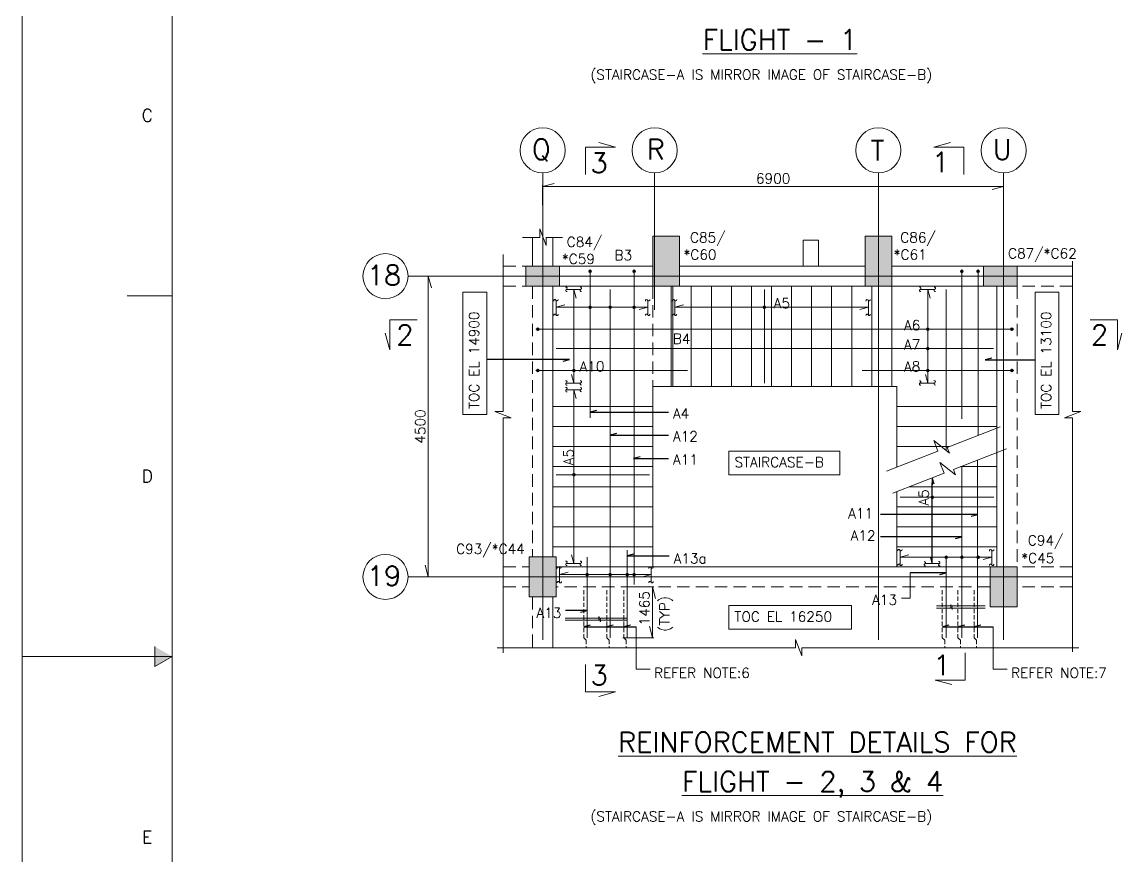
# Model space of a CAD drawing. Header units: millimetres. Extents: x 340192 to 549303, y -616317 to -538642.
# Drawn here: x 486228 to 502693, y -597026 to -584545 of the extents above; entities that cross this region are included whole.
import ezdxf
from ezdxf.enums import TextEntityAlignment as Align
from ezdxf.lldxf.tags import DXFTag

# ---------------------------------------------------------------- set-up
doc = ezdxf.new("R2010")
doc.units = ezdxf.units.MM
doc.header["$LTSCALE"] = 250
doc.header["$MEASUREMENT"] = 0
doc.linetypes.add('( Hidden )', pattern=[0.375, 0.25, -0.125])
doc.linetypes.add('DASHED', pattern=[0.75, 0.5, -0.25])
doc.layers.get('DEFPOINTS').update_dxf_attribs({"lineweight": 0})
for name, color, linetype, lineweight in [('CV-AB-GRID DIM', 2, 'Continuous', 0), ('CV-AB-REINFORCEMENT', 6, 'Continuous', 0), ('CV-CB-BEAM', 7, 'Continuous', 0), ('CV-CB-CIVIL', 70, 'Continuous', 0), ('CV-CB-COLUMN', 3, 'Continuous', 0), ('CV-CB-DIM', 2, 'Continuous', 0), ('CV-CB-GRID', 8, 'CENTER', 5), ('CV-CB-GRID TXT', 6, 'Continuous', 0), ('CV-CB-LINE', 2, 'Continuous', 0), ('CV-CB-REINFORCEMENT', 6, 'Continuous', 0), ('CV-CB-SHADE', 25, 'Continuous', 0), ('CV-CB-TEXT', 3, 'Continuous', 0), ('LOGO_1', 7, 'Continuous', 0), ('REINF-HOR', 6, 'Continuous', 0), ('RENF-VER', 6, 'Continuous', 0), ('SECTION', 6, 'Continuous', 0), ('TOP MAIN', 6, 'Continuous', 0)]:
    doc.layers.add(name, color=color, linetype=linetype, lineweight=lineweight)
doc.styles.add('ROMANS', font='romans.shx')
tags = doc.linetypes.add('CENTER', pattern=[2, 1.25, -0.25, 0.25, -0.25]).pattern_tags.tags
tags[10:11] = [DXFTag(74, 4), DXFTag(75, 0), DXFTag(340, '0'), DXFTag(46, 1.0), DXFTag(50, 0.0), DXFTag(44, 0.0), DXFTag(45, 0.0)]
tags[8:9] = [DXFTag(74, 4), DXFTag(75, 0), DXFTag(340, '0'), DXFTag(46, 1.0), DXFTag(50, 0.0), DXFTag(44, 0.0), DXFTag(45, 0.0)]
tags[6:7] = [DXFTag(74, 4), DXFTag(75, 0), DXFTag(340, '0'), DXFTag(46, 1.0), DXFTag(50, 0.0), DXFTag(44, 0.0), DXFTag(45, 0.0)]
tags[4:5] = [DXFTag(74, 4), DXFTag(75, 0), DXFTag(340, '0'), DXFTag(46, 1.0), DXFTag(50, 0.0), DXFTag(44, 0.0), DXFTag(45, 0.0)]
doc.dimstyles.new('1.5', dxfattribs={"dimtxt": 150, "dimasz": 0.00045, "dimexe": 30, "dimexo": 7.5, "dimgap": 52.5, "dimtad": 1, "dimdec": 0, "dimlfac": 0.666667, "dimzin": 0, "dimdsep": 46, "dimtxsty": 'ROMANS', "dimblk": 'TICK', "dimcen": 0.09, "dimclrd": 2, "dimclre": 2, "dimclrt": 3, "dimadec": 0, "dimazin": 0, "dimtfac": 1, "dimtdec": 0, "dimtofl": 0, "dimtmove": 0, "dimatfit": 3, "dimfxl": 1, "dimtolj": 1, "dimtzin": 0, "dimlwd": -1, "dimlwe": -1, "dimarcsym": 1})
doc.dimstyles.new('CIVIL', dxfattribs={"dimtxt": 1, "dimasz": 0.0005, "dimexe": 50, "dimexo": 0, "dimgap": 50, "dimtad": 1, "dimdec": 0, "dimlfac": 0.001, "dimzin": 0, "dimdsep": 46, "dimtxsty": 'ROMANS', "dimblk": 'TICK', "dimcen": 0.09, "dimclrd": 2, "dimclre": 2, "dimclrt": 3, "dimadec": 0, "dimazin": 0, "dimtfac": 1, "dimtdec": 0, "dimtofl": 0, "dimtmove": 0, "dimatfit": 3, "dimldrblk": 'TICK', "dimfxl": 1, "dimfrac": 2, "dimtolj": 1, "dimtzin": 0, "dimarcsym": 0})
doc.dimstyles.new('CV-CB-DIM', dxfattribs={"dimtxt": 150, "dimasz": 0.0006, "dimexe": 22.5, "dimexo": 75, "dimgap": 45, "dimtad": 1, "dimdec": 0, "dimzin": 0, "dimdsep": 46, "dimtxsty": 'ROMANS', "dimblk": 'TICK', "dimcen": 0.09, "dimdle": 50, "dimclrd": 2, "dimclre": 2, "dimclrt": 3, "dimadec": 0, "dimazin": 0, "dimtfac": 1, "dimtdec": 0, "dimtofl": 0, "dimtmove": 0, "dimatfit": 3, "dimfxl": 1, "dimtolj": 1, "dimtzin": 0, "dimlwd": -1, "dimlwe": -1, "dimarcsym": 0})

# ---------------------------------------------------------------- blocks, each defined once
blk = doc.blocks.new('TATA A1')
at = {"layer": 'LOGO_1', "ltscale": 0.023622}
blk.add_hatch(color=25, dxfattribs=at).paths.add_polyline_path([(1987500, 22125000), (1987500, 22425000), (2250000, 22275000)])
at = {"layer": 'LOGO_1', "color": 2, "linetype": 'Continuous', "ltscale": 0.023622}
for p, q in [((0, 44550000), (0, 0)), ((2250000, 27675000), (1575000, 27675000)), ((2250000, 27675000), (1575000, 27675000))]:
    blk.add_line(p, q, dxfattribs=at)
at = {"layer": 'LOGO_1', "color": 6, "linetype": 'Continuous', "ltscale": 0.023622}
blk.add_line((2250000, 43800000), (2250000, 750000), dxfattribs=at)
at = {"layer": 'LOGO_1', "color": 25, "ltscale": 0.023622}
for p, q in [((1987500, 22125000), (1987500, 22425000)), ((2250000, 22275000), (0, 22275000)), ((1987500, 22275000), (0, 22275000)), ((2250000, 22275000), (1575000, 22275000)), ((1987500, 22125000), (2250000, 22275000))]:
    blk.add_line(p, q, dxfattribs=at)
at = {"layer": 'LOGO_1', "color": 4, "linetype": 'Continuous', "style": 'ROMANS'}
for s, p in [('C', (1875000, 30375000)), ('C', (1875000, 30375000)), ('D', (1875000, 24975000)), ('D', (1875000, 24975000)), ('E', (1875000, 19575000))]:
    blk.add_text(s, height=187500, dxfattribs=at).set_placement(p, align=Align.MIDDLE_CENTER)
blk = doc.blocks.new('125')
at = {"layer": 'REINF-HOR', "ltscale": 1.6875}
blk.add_line((0, -332191), (0, 105241), dxfattribs=at)
at = {"layer": 'REINF-HOR', "ltscale": 1.6875, "flags": 128}
for points in [[(-72253, 118220, 0.926717185), (-5491, 96184, -0.923540583), (61271, 74457)], [(-74320, -321479, 0.926717185), (-7558, -343514, -0.923540583), (59204, -365241)]]:
    blk.add_lwpolyline(points, format="xyb", dxfattribs=at)
blk = doc.blocks.new('TICK')
at = {"color": 3}
blk.add_line((-289777.747, -77645.713), (0, 0), dxfattribs=at)
blk = doc.blocks.new('*D10')
at = {"layer": 'CV-CB-DIM', "color": 2, "transparency": 16777216}
for p, q in [((492683, -588349), (492286, -588349)), ((492309, -588349), (492309, -592849)), ((492683, -592849), (492286, -592849))]:
    blk.add_line(p, q, dxfattribs=at)
at = {"layer": 'DEFPOINTS', "color": 0, "transparency": 16777216}
for p in [(492758, -588349), (492309, -592849), (492758, -592849)]:
    blk.add_point(p, dxfattribs=at)
at = {"layer": 'CV-CB-DIM', "color": 2, "transparency": 16777216, "xscale": 0.0006, "yscale": 0.0006, "zscale": 0.0006}
for p, rotation in [((492309, -588349), 90), ((492309, -592849), 270)]:
    blk.add_blockref('TICK', p, dxfattribs=dict(at, rotation=rotation))
at = {"layer": 'CV-CB-DIM', "color": 3, "transparency": 16777216, "insert": (492189, -590599), "char_height": 150, "attachment_point": 5, "rotation": 90, "style": 'ROMANS'}
blk.add_mtext('\\A1;4500', dxfattribs=at)
blk = doc.blocks.new('*D12')
at = {"layer": 'CV-CB-DIM', "color": 2, "transparency": 16777216}
for p, q in [((495353, -592999), (495687, -592999)), ((495665, -592999), (495665, -593759)), ((495220, -593759), (495687, -593759))]:
    blk.add_line(p, q, dxfattribs=at)
at = {"layer": 'DEFPOINTS', "color": 0, "transparency": 16777216}
for p in [(495278, -592999), (495145, -593759, -151533), (495665, -593759)]:
    blk.add_point(p, dxfattribs=at)
at = {"layer": 'CV-CB-DIM', "color": 2, "transparency": 16777216, "xscale": 0.0006, "yscale": 0.0006, "zscale": 0.0006}
for p, rotation in [((495665, -592999), 90), ((495665, -593759), 270)]:
    blk.add_blockref('TICK', p, dxfattribs=dict(at, rotation=rotation))
at = {"layer": 'CV-CB-DIM', "color": 3, "transparency": 16777216, "insert": (495545, -593319), "char_height": 150, "attachment_point": 5, "rotation": 90, "style": 'ROMANS'}
blk.add_mtext('\\A1;1465', dxfattribs=at)
blk = doc.blocks.new('*D116')
at = {"layer": 'CV-CB-REINFORCEMENT', "color": 2, "transparency": 16777216}
for p, q in [((499711, -588549), (499755, -588549)), ((499785, -589949), (499785, -588549)), ((499710, -589949), (499755, -589949))]:
    blk.add_line(p, q, dxfattribs=at)
at = {"layer": 'DEFPOINTS', "color": 0, "transparency": 16777216}
for p in [(499785, -588549), (499786, -588549, 832566), (499785, -589949)]:
    blk.add_point(p, dxfattribs=at)
at = {"layer": 'CV-CB-REINFORCEMENT', "color": 2, "transparency": 16777216, "xscale": 0.0004500000225000001, "yscale": 0.0004500000225000001, "zscale": 0.0004500000225000001}
for p, rotation in [((499785, -588549), 90), ((499785, -589949), 270)]:
    blk.add_blockref('TICK', p, dxfattribs=dict(at, rotation=rotation))
blk = doc.blocks.new('*D117')
at = {"layer": 'CV-CB-REINFORCEMENT', "color": 2, "transparency": 16777216}
for p, q in [((495597, -588814), (494223, -588814)), ((494223, -588821), (494223, -588844)), ((495597, -588807), (495597, -588784))]:
    blk.add_line(p, q, dxfattribs=at)
at = {"layer": 'DEFPOINTS', "color": 0, "transparency": 16777216}
for p in [(494223, -588813), (494223, -588814), (495597, -588814)]:
    blk.add_point(p, dxfattribs=at)
at = {"layer": 'CV-CB-REINFORCEMENT', "color": 2, "transparency": 16777216, "xscale": 0.0004500000225000001, "yscale": 0.0004500000225000001, "zscale": 0.0004500000225000001, "rotation": 180}
blk.add_blockref('TICK', (494223, -588814), dxfattribs=at)
at = {"layer": 'CV-CB-REINFORCEMENT', "color": 2, "transparency": 16777216, "xscale": 0.0004500000225000001, "yscale": 0.0004500000225000001, "zscale": 0.0004500000225000001}
blk.add_blockref('TICK', (495597, -588814), dxfattribs=at)
blk = doc.blocks.new('*D118')
at = {"layer": 'CV-CB-REINFORCEMENT', "color": 2, "transparency": 16777216}
for p, q in [((498897, -588814), (495998, -588814)), ((495998, -588821), (495998, -588844)), ((498897, -588807), (498897, -588784))]:
    blk.add_line(p, q, dxfattribs=at)
at = {"layer": 'DEFPOINTS', "color": 0, "transparency": 16777216}
for p in [(495998, -588813, -802256), (495998, -588814), (498897, -588814)]:
    blk.add_point(p, dxfattribs=at)
at = {"layer": 'CV-CB-REINFORCEMENT', "color": 2, "transparency": 16777216, "xscale": 0.0004500000225000001, "yscale": 0.0004500000225000001, "zscale": 0.0004500000225000001, "rotation": 180}
blk.add_blockref('TICK', (495998, -588814), dxfattribs=at)
at = {"layer": 'CV-CB-REINFORCEMENT', "color": 2, "transparency": 16777216, "xscale": 0.0004500000225000001, "yscale": 0.0004500000225000001, "zscale": 0.0004500000225000001}
blk.add_blockref('TICK', (498897, -588814), dxfattribs=at)
blk = doc.blocks.new('*D119')
at = {"layer": 'CV-CB-REINFORCEMENT', "color": 2, "transparency": 16777216}
for p, q in [((494415, -590049), (494459, -590049)), ((494489, -592649), (494489, -590049)), ((494414, -592649), (494459, -592649))]:
    blk.add_line(p, q, dxfattribs=at)
at = {"layer": 'DEFPOINTS', "color": 0, "transparency": 16777216}
for p in [(494489, -590049), (494490, -590049, -898975), (494489, -592649)]:
    blk.add_point(p, dxfattribs=at)
at = {"layer": 'CV-CB-REINFORCEMENT', "color": 2, "transparency": 16777216, "xscale": 0.0004500000225000001, "yscale": 0.0004500000225000001, "zscale": 0.0004500000225000001}
for p, rotation in [((494489, -590049), 90), ((494489, -592649), 270)]:
    blk.add_blockref('TICK', p, dxfattribs=dict(at, rotation=rotation))
blk = doc.blocks.new('*D120')
at = {"layer": 'CV-CB-REINFORCEMENT', "color": 2, "transparency": 16777216}
for p, q in [((494415, -588549), (494459, -588549)), ((494489, -589949), (494489, -588549)), ((494414, -589949), (494459, -589949))]:
    blk.add_line(p, q, dxfattribs=at)
at = {"layer": 'DEFPOINTS', "color": 0, "transparency": 16777216}
for p in [(494489, -588549), (494490, -588549, 832566), (494489, -589949)]:
    blk.add_point(p, dxfattribs=at)
at = {"layer": 'CV-CB-REINFORCEMENT', "color": 2, "transparency": 16777216, "xscale": 0.0004500000225000001, "yscale": 0.0004500000225000001, "zscale": 0.0004500000225000001}
for p, rotation in [((494489, -588549), 90), ((494489, -589949), 270)]:
    blk.add_blockref('TICK', p, dxfattribs=dict(at, rotation=rotation))
blk = doc.blocks.new('*D130')
at = {"layer": 'CV-CB-REINFORCEMENT', "color": 2, "transparency": 16777216}
for p, q in [((495647, -592815), (494273, -592815)), ((494273, -592822), (494273, -592845)), ((495647, -592807), (495647, -592785))]:
    blk.add_line(p, q, dxfattribs=at)
at = {"layer": 'DEFPOINTS', "color": 0, "transparency": 16777216}
for p in [(494273, -592814), (494273, -592815), (495647, -592815)]:
    blk.add_point(p, dxfattribs=at)
at = {"layer": 'CV-CB-REINFORCEMENT', "color": 2, "transparency": 16777216, "xscale": 0.0004500000225000001, "yscale": 0.0004500000225000001, "zscale": 0.0004500000225000001, "rotation": 180}
blk.add_blockref('TICK', (494273, -592815), dxfattribs=at)
at = {"layer": 'CV-CB-REINFORCEMENT', "color": 2, "transparency": 16777216, "xscale": 0.0004500000225000001, "yscale": 0.0004500000225000001, "zscale": 0.0004500000225000001}
blk.add_blockref('TICK', (495647, -592815), dxfattribs=at)
blk = doc.blocks.new('*D131')
at = {"layer": 'CV-CB-REINFORCEMENT', "color": 2, "transparency": 16777216}
for p, q in [((500745, -592547), (500745, -592525)), ((500745, -592555), (499371, -592555)), ((499371, -592562), (499371, -592585))]:
    blk.add_line(p, q, dxfattribs=at)
at = {"layer": 'DEFPOINTS', "color": 0, "transparency": 16777216}
for p in [(499371, -592554), (499371, -592555), (500745, -592555)]:
    blk.add_point(p, dxfattribs=at)
at = {"layer": 'CV-CB-REINFORCEMENT', "color": 2, "transparency": 16777216, "xscale": 0.0004500000225000001, "yscale": 0.0004500000225000001, "zscale": 0.0004500000225000001, "rotation": 180}
blk.add_blockref('TICK', (499371, -592555), dxfattribs=at)
at = {"layer": 'CV-CB-REINFORCEMENT', "color": 2, "transparency": 16777216, "xscale": 0.0004500000225000001, "yscale": 0.0004500000225000001, "zscale": 0.0004500000225000001}
blk.add_blockref('TICK', (500745, -592555), dxfattribs=at)
blk = doc.blocks.new('*D26')
at = {"layer": 'CV-CB-DIM', "color": 2, "transparency": 16777216}
for p, q in [((494021, -587285), (494021, -586985)), ((494021, -587007), (500921, -587007)), ((500921, -587285), (500921, -586985))]:
    blk.add_line(p, q, dxfattribs=at)
at = {"layer": 'DEFPOINTS', "color": 0, "transparency": 16777216}
for p in [(500921, -587007), (494021, -587360), (500921, -587360, 0)]:
    blk.add_point(p, dxfattribs=at)
at = {"layer": 'CV-CB-DIM', "color": 2, "transparency": 16777216, "xscale": 0.0006, "yscale": 0.0006, "zscale": 0.0006, "rotation": 180}
blk.add_blockref('TICK', (494021, -587007), dxfattribs=at)
at = {"layer": 'CV-CB-DIM', "color": 2, "transparency": 16777216, "xscale": 0.0006, "yscale": 0.0006, "zscale": 0.0006}
blk.add_blockref('TICK', (500921, -587007), dxfattribs=at)
at = {"layer": 'CV-CB-DIM', "color": 3, "transparency": 16777216, "insert": (497471, -586887), "char_height": 150, "attachment_point": 5, "style": 'ROMANS'}
blk.add_mtext('\\A1;6900', dxfattribs=at)

msp = doc.modelspace()

# ---------------------------------------------------------------- hatches: boundary and pattern name
at = {"layer": 'CV-AB-REINFORCEMENT', "ltscale": 0.001084}
h = msp.add_hatch(color=256, dxfattribs=at)
edge = h.paths.add_edge_path()
edge.add_arc((494731.3, -588275.85), 27.09, 0, 360)
h = msp.add_hatch(color=256, dxfattribs=at)
edge = h.paths.add_edge_path()
edge.add_arc((495390.12, -588275.85), 27.09, 0, 360)
h = msp.add_hatch(color=256, dxfattribs=at)
edge = h.paths.add_edge_path()
edge.add_arc((500294.67, -588275.85), 27.09, 0, 360)
h = msp.add_hatch(color=256, dxfattribs=at)
edge = h.paths.add_edge_path()
edge.add_arc((500538.66, -588275.85), 27.09, 0, 360)
h = msp.add_hatch(color=256, dxfattribs=at)
edge = h.paths.add_edge_path()
edge.add_arc((493948.5, -589142.06), 27.09, 0, 360)
h = msp.add_hatch(color=256, dxfattribs=at)
edge = h.paths.add_edge_path()
edge.add_arc((501044.31, -589142.06), 27.09, 0, 360)
at = {"layer": 'CV-AB-REINFORCEMENT', "ltscale": 0.001084, "extrusion": (0, 0, -1)}
h = msp.add_hatch(color=256, dxfattribs=at)
edge = h.paths.add_edge_path()
edge.add_arc((-493948.5, -589759.92), 27.09, 0, 360)
at = {"layer": 'CV-AB-REINFORCEMENT', "ltscale": 0.001084}
h = msp.add_hatch(color=256, dxfattribs=at)
edge = h.paths.add_edge_path()
edge.add_arc((501044.31, -589759.92), 27.09, 0, 360)
at = {"layer": 'CV-CB-SHADE'}
for points in [[(495671.41, -588498.75), (495671.41, -587748.75), (496071.41, -587748.75), (496071.41, -588498.75)], [(498846.41, -588498.75), (498846.41, -587748.75), (499246.41, -587748.75), (499246.41, -588498.75)], [(501121.41, -588498.75), (500621.41, -588498.75), (500621.41, -588198.75), (501121.41, -588198.75)], [(500721.41, -593298.75), (500721.41, -592698.75), (501121.41, -592698.75), (501121.41, -593298.75)]]:
    msp.add_hatch(color=25, dxfattribs=at).paths.add_polyline_path(points)
at = {"layer": 'CV-CB-SHADE', "extrusion": (0, 0, -1)}
for points in [[(-493771.41, -588498.75), (-494271.41, -588498.75), (-494271.41, -588198.75), (-493771.41, -588198.75)], [(-493821.41, -593148.75), (-494221.41, -593148.75), (-494221.41, -592548.75), (-493821.41, -592548.75)]]:
    msp.add_hatch(color=25, dxfattribs=at).paths.add_polyline_path(points)
at = {"layer": 'TOP MAIN', "linetype": 'DASHED', "ltscale": 0.0012}
h = msp.add_hatch(color=4, dxfattribs=at)
edge = h.paths.add_edge_path()
edge.add_arc((494731.3, -588814.05), 27.09, 0, 360)
h = msp.add_hatch(color=4, dxfattribs=at)
edge = h.paths.add_edge_path()
edge.add_arc((495031.48, -588814.05), 27.09, 0, 360)
h = msp.add_hatch(color=4, dxfattribs=at)
edge = h.paths.add_edge_path()
edge.add_arc((495390.12, -588814.05), 27.09, 0, 360)
h = msp.add_hatch(color=4, dxfattribs=at)
edge = h.paths.add_edge_path()
edge.add_arc((497339.4, -588814.05), 27.09, 0, 360)
h = msp.add_hatch(color=4, dxfattribs=at)
edge = h.paths.add_edge_path()
edge.add_arc((499785.24, -589142.06), 27.09, 0, 360)
h = msp.add_hatch(color=4, dxfattribs=at)
edge = h.paths.add_edge_path()
edge.add_arc((499785.24, -589432.78), 27.09, 0, 360)
h = msp.add_hatch(color=4, dxfattribs=at)
edge = h.paths.add_edge_path()
edge.add_arc((494489.23, -589759.92), 27.09, 0, 360)
h = msp.add_hatch(color=4, dxfattribs=at)
edge = h.paths.add_edge_path()
edge.add_arc((499785.24, -589759.92), 27.09, 0, 360)
h = msp.add_hatch(color=4, dxfattribs=at)
edge = h.paths.add_edge_path()
edge.add_arc((494489.23, -591319.64), 27.09, 0, 360)
h = msp.add_hatch(color=4, dxfattribs=at)
edge = h.paths.add_edge_path()
edge.add_arc((499853.43, -591657.04), 27.09, 0, 360)
h = msp.add_hatch(color=4, dxfattribs=at)
edge = h.paths.add_edge_path()
edge.add_arc((500061.56, -592554.89), 27.09, 0, 360)
h = msp.add_hatch(color=4, dxfattribs=at)
edge = h.paths.add_edge_path()
edge.add_arc((500296.13, -592554.89), 27.09, 0, 360)
h = msp.add_hatch(color=4, dxfattribs=at)
edge = h.paths.add_edge_path()
edge.add_arc((500540.12, -592554.89), 27.09, 0, 360)
h = msp.add_hatch(color=4, dxfattribs=at)
edge = h.paths.add_edge_path()
edge.add_arc((494686.68, -592814.8), 27.09, 0, 360)
h = msp.add_hatch(color=4, dxfattribs=at)
edge = h.paths.add_edge_path()
edge.add_arc((495031.48, -592814.8), 27.09, 0, 360)
h = msp.add_hatch(color=4, dxfattribs=at)
edge = h.paths.add_edge_path()
edge.add_arc((495287.05, -592814.8), 27.09, 0, 360)
h = msp.add_hatch(color=4, dxfattribs=at)
edge = h.paths.add_edge_path()
edge.add_arc((495390.12, -592814.8), 27.09, 0, 360)

# ---------------------------------------------------------------- linework, layer by layer
at = {"layer": 'CV-AB-GRID DIM', "color": 1, "ltscale": 0.000512026, "elevation": 0, "flags": 128}
for points in [[(499918.48, -593282.24), (500128.76, -593282.24), (500128.76, -593259.69), (500150.41, -593303.55), (500150.41, -593282.24), (500642.51, -593282.24)], [(499918.48, -593316.28), (500128.76, -593316.28), (500128.76, -593293.73), (500150.41, -593337.59), (500150.41, -593316.28), (500642.51, -593316.28)], [(494357.95, -593464.32), (494863.22, -593464.32), (494863.22, -593441.76), (494884.87, -593485.62), (494884.87, -593464.32), (495290.59, -593464.32)], [(494357.95, -593498.36), (494863.22, -593498.36), (494863.22, -593475.8), (494884.87, -593519.66), (494884.87, -593498.36), (495290.59, -593498.36)]]:
    msp.add_lwpolyline(points, dxfattribs=at)
at = {"layer": 'CV-CB-BEAM'}
for p, q in [((493871.41, -588198.75, 122562.24), (493871.41, -587769.3, -930132.59)), ((494171.41, -588198.75, 122562.24), (494171.41, -587769.3, -930132.59)), ((498151.41, -587808.75, -930132.59), (497921.41, -587808.75, -930132.59)), ((497921.41, -588198.75, -930132.59), (497921.41, -587808.75, -930132.59)), ((498151.41, -588198.75, -930132.59), (498151.41, -587808.75, -930132.59)), ((495671.41, -588198.75, -930132.59), (494271.41, -588198.75, -930132.59)), ((498846.41, -588198.75, -930132.59), (496071.41, -588198.75, -930132.59)), ((500621.41, -588198.75, -930132.59), (499246.41, -588198.75, -930132.59)), ((501951.43, -588198.75, -930132.59), (501121.41, -588198.75, -930132.59)), ((501951.43, -588198.75, -930132.59), (501236.41, -588198.75, -930132.59)), ((494171.41, -588498.75, 8670.33), (494171.41, -592548.75, -693626.52)), ((495671.41, -588498.75, -930132.59), (494271.41, -588498.75, -930132.59)), ((495946.41, -588498.75, -930132.59), (495946.41, -589998.75, -930132.59)), ((495971.41, -588498.75, -930132.59), (495971.41, -589998.75, -930132.59)), ((498846.41, -588498.75, -930132.59), (496071.41, -588498.75, -1860265.17)), ((496246.41, -588498.75, -930132.59), (496246.41, -589998.75, -930132.59)), ((498946.41, -588498.75, -930132.59), (498946.41, -589998.75, -930132.59)), ((498946.41, -588498.75, -930132.59), (498946.41, -589998.75, -930132.59)), ((500621.41, -588498.75, -930132.59), (499246.41, -588498.75, -930132.59)), ((500821.41, -588498.75, -930132.59), (500821.41, -592698.75, -930132.59)), ((494171.41, -593148.75, -797670.5), (494171.41, -593912.63, -930132.59))]:
    msp.add_line(p, q, dxfattribs=at)
at = {"layer": 'CV-CB-BEAM', "linetype": '( Hidden )', "ltscale": 3}
for p, q in [((493431.73, -588198.75, -930132.59), (493771.41, -588198.75, -930132.59)), ((493431.73, -588498.75, -930132.59), (493771.41, -588498.75, -930132.59)), ((493871.41, -588498.75, -930132.59), (493871.41, -592548.75, -930132.59)), ((495671.41, -588498.75, -930132.59), (495671.41, -589998.75, -930132.59)), ((495946.41, -588498.75, -930132.59), (495946.41, -589998.75, -930132.59)), ((498946.41, -588498.75, -930132.59), (498946.41, -589998.75, -930132.59)), ((498946.41, -588498.75, -930132.59), (498946.41, -589998.75, -930132.59)), ((499246.41, -588498.75, -930132.59), (499246.41, -589998.75, -930132.59)), ((501951.43, -588498.75, -930132.59), (501121.41, -588498.75, -930132.59)), ((501121.41, -588498.75, -930132.59), (501121.41, -592698.75, -930132.59)), ((493431.73, -592698.75, -930132.59), (493821.41, -592698.75, -930132.59)), ((495671.41, -592698.75, -930132.59), (494221.41, -592698.75, -930132.59)), ((500636.41, -592698.75, -930132.59), (499321.41, -592698.75, -930132.59)), ((500721.41, -592698.75, -930132.59), (499321.41, -592698.75, -930132.59)), ((501951.43, -592698.75, -930132.07), (501126.11, -592698.75, -930132.07)), ((493431.73, -592998.75, -930132.59), (493821.41, -592998.75, -930132.59)), ((500721.41, -592998.75, -930132.59), (494221.41, -592998.75, -930132.59)), ((501951.43, -592998.75, -930132.59), (501121.41, -592998.75, -930132.59)), ((493871.41, -593148.75, -930132.59), (493871.41, -593912.63, -930132.59))]:
    msp.add_line(p, q, dxfattribs=at)
at = {"layer": 'CV-CB-BEAM', "linetype": '( Hidden )'}
msp.add_line((499021.41, -589998.75, -910619.31), (499246.41, -589998.75, -930132.59), dxfattribs=at)
at = {"layer": 'CV-CB-BEAM', "ltscale": 3}
msp.add_line((499321.41, -592698.75, -930132.59), (495671.41, -592698.75, -930132.59), dxfattribs=at)
at = {"layer": 'CV-CB-CIVIL'}
for p, q in [((495946.41, -588498.75, -930132.59), (495946.41, -589998.75, -930132.59)), ((496246.41, -588498.75, -930132.59), (496246.41, -589998.75, -930132.59)), ((496546.41, -588498.75, -930132.59), (496546.41, -589998.75, -930132.59)), ((496846.41, -588498.75, -930132.59), (496846.41, -589998.75, -930132.59)), ((497146.41, -588498.75, -930132.59), (497146.41, -589998.75, -930132.59)), ((497446.41, -588498.75, -930132.59), (497446.41, -589998.75, -930132.59)), ((497746.41, -588498.75, -930132.59), (497746.41, -589998.75, -930132.59)), ((498046.41, -588498.75, -930132.59), (498046.41, -589998.75, -930132.59)), ((498346.41, -588498.75, -930132.59), (498346.41, -589998.75, -930132.59)), ((498646.41, -588498.75, -930132.59), (498646.41, -589998.75, -930132.59)), ((498946.41, -588498.75, -930132.59), (498946.41, -589998.75, -930132.59)), ((499246.41, -588498.75, -930132.59), (499246.41, -589998.75, -930132.59)), ((495671.41, -589998.75, -1860265.17), (495671.41, -592698.75, -1860265.17)), ((499321.41, -589998.75, -910619.31), (495671.41, -589998.75, -1860265.17)), ((499321.41, -589998.75, -930132.59), (499321.41, -591207.48, -930132.59)), ((495671.41, -590298.75, -1860265.17), (494171.41, -590298.75, -930132.59)), ((500821.41, -590298.75, -930132.59), (499321.41, -590298.75, -930132.59)), ((495671.41, -590598.75, -1860265.17), (494171.41, -590598.75, -930132.59)), ((500821.41, -590598.75, -930132.59), (499321.41, -590598.75, -930132.59)), ((495671.41, -590898.75, -1860265.17), (494171.41, -590898.75, -930132.59)), ((500107.89, -590898.75, -930132.59), (499321.41, -590898.75, -930132.59)), ((495671.41, -591198.75, -1860265.17), (494171.41, -591198.75, -930132.59)), ((500821.41, -591198.75, -930132.59), (500273.41, -591198.75, -930132.59)), ((495671.41, -591498.75, -1860265.17), (494171.41, -591498.75, -930132.59)), ((500821.41, -591498.75, -930132.59), (499509.31, -591498.75, -930132.59)), ((499321.41, -591572.05, -930132.59), (499321.41, -592698.75, -930132.59)), ((495671.41, -591798.75, -1860265.17), (494171.41, -591798.75, -930132.59)), ((500821.41, -591798.75, -930132.59), (499321.41, -591798.75, -930132.59)), ((495671.41, -592098.75, -1860265.17), (494171.41, -592098.75, -930132.59)), ((500821.41, -592098.75, -930132.59), (499321.41, -592098.75, -930132.59)), ((495671.41, -592398.75, -1860265.17), (494171.41, -592398.75, -930132.59)), ((500821.41, -592398.75, -930132.59), (499321.41, -592398.75, -930132.59)), ((495671.41, -592698.75, -1860265.17), (494221.41, -592698.75, -961137.01)), ((500636.41, -592698.75, -930132.59), (499321.41, -592698.75, -930132.59))]:
    msp.add_line(p, q, dxfattribs=at)
at = {"layer": 'CV-CB-CIVIL', "color": 2, "elevation": 1860265.14, "flags": 128}
for points in [[(500868.41, -590602.08), (500075.85, -590911.25), (500108.47, -590994.89), (499874.31, -590807.35), (499936.76, -590967.45), (499168.17, -591267.26)], [(500962.05, -590930.13), (500169.48, -591239.29), (500202.1, -591322.93), (499967.94, -591135.4), (500030.39, -591295.49), (499261.8, -591595.3)]]:
    msp.add_lwpolyline(points, dxfattribs=at)
at = {"layer": 'CV-CB-COLUMN', "color": 3, "ltscale": 0.00125}
for points in [[(496071.41, -587748.75, -1860265.17), (495671.41, -587748.75, -1860265.17), (495671.41, -588498.75, -1860265.17), (496071.41, -588498.75, -1860265.17)], [(499246.41, -587748.75, -930132.59), (498846.41, -587748.75, -930132.59), (498846.41, -588498.75, -930132.59), (499246.41, -588498.75, -930132.59)], [(493771.41, -588498.75, -930132.59), (493771.41, -588198.75, -930132.59), (494271.41, -588198.75, -930132.59), (494271.41, -588498.75, -930132.59)], [(500621.41, -588498.75, -930132.59), (500621.41, -588198.75, -930132.59), (501121.41, -588198.75, -930132.59), (501121.41, -588498.75, -930132.59)], [(493821.41, -592548.75, -930132.59), (494221.41, -592548.75, -930132.59), (494221.41, -593148.75, -930132.59), (493821.41, -593148.75, -930132.59)], [(500721.41, -592698.75, -930132.59), (501121.41, -592698.75, -930132.59), (501121.41, -593298.75, -930132.59), (500721.41, -593298.75, -930132.59)]]:
    msp.add_3dface(points, dxfattribs=at)
at = {"layer": 'CV-CB-DIM', "color": 2}
for p, q in [((499522.62, -592788.54, 406934.3), (499522.62, -593166.1, 406934.3)), ((499522.62, -593166.1, 406934.3), (499392.47, -593166.1, 406934.3))]:
    msp.add_line(p, q, dxfattribs=at)
at = {"layer": 'CV-CB-DIM'}
for p, q in [((495421.36, -593598.12, -957049.61), (495421.36, -594228.95, -957049.61)), ((500766.2, -593598.12, 406934.3), (500766.2, -594228.95, 406934.3)), ((495421.36, -594228.95, -957049.61), (495628.54, -594228.95, -957049.61)), ((500766.2, -594228.95, 406934.3), (500973.39, -594228.95, 406934.3))]:
    msp.add_line(p, q, dxfattribs=at)
at = {"layer": 'CV-CB-GRID', "ltscale": 2}
for p, q in [((494021.41, -593790.94, -930132.59), (494021.41, -586803.29, -930132.59)), ((495696.41, -588850.99, -930132.59), (495696.41, -586803.29, -930132.59)), ((499046.41, -593790.94, -930132.59), (499046.41, -586799.84, -930132.59)), ((500921.41, -593790.94, -930132.59), (500921.41, -586803.29, -930132.59)), ((501951.43, -588348.75, -930132.59), (492005.8, -588348.75, -930132.59)), ((492005.8, -592848.75, -930132.59), (501951.43, -592848.75, -930132.59))]:
    msp.add_line(p, q, dxfattribs=at)
at = {"layer": 'CV-CB-GRID TXT', "color": 6, "ltscale": 0.001125}
for centre in [(494021.41, -586465.79, -930132.59), (495696.41, -586465.79, -930132.59), (499046.41, -586465.79, -930132.59), (500921.41, -586465.79, -930132.59), (491668.3, -588348.75, -930132.59), (491668.3, -592848.75, -930132.59)]:
    msp.add_circle(centre, 337.5, dxfattribs=at)
at = {"layer": 'CV-CB-LINE', "elevation": -930132.59, "flags": 128}
for points in [[(493720.58, -587769.3), (493978.35, -587769.3), (493978.35, -587641.82), (494071.36, -587888.72), (494071.36, -587769.3), (494318.38, -587769.3)], [(493431.73, -588024.26), (493431.73, -590374.21), (493304.25, -590374.21), (493551.15, -590467.22), (493431.73, -590467.22), (493431.73, -593986.39)], [(501951.43, -588121.61), (501951.43, -590374.21), (502078.91, -590374.21), (501832.01, -590467.22), (501951.43, -590467.22), (501951.43, -593971.54)], [(493341.11, -593912.63), (497805.21, -593912.63), (497805.21, -593785.15), (497898.22, -594032.06), (497898.22, -593912.63), (502044.18, -593912.63)]]:
    msp.add_lwpolyline(points, dxfattribs=at)
at = {"layer": 'CV-CB-REINFORCEMENT'}
for p, q in [((494731.3, -588248.75, 0), (494731.3, -590468.29, -442544.08)), ((495390.12, -588248.75), (495390.12, -592961.84, -939721.43)), ((500294.67, -588248.75), (500294.67, -590482.54, -445384.7)), ((500538.66, -588248.75), (500538.66, -590730.72, -494867.27)), ((495031.48, -588548.75, 139346.68), (495031.48, -593758.75, -899450.91)), ((497339.4, -588548.75, -930132.59), (497339.4, -589948.75, -930132.59)), ((500060.1, -588548.75, -59815.6), (500060.1, -590956.15, -539815.27)), ((493921.41, -589142.06, 1150222.66), (501071.41, -589142.06, -930132.59)), ((494221.41, -589432.78, -35771.9), (500771.41, -589432.78, -35771.9)), ((496187.47, -589759.92, -35771.9), (493921.41, -589759.92, -930132.59)), ((498805.34, -589759.92, -35771.9), (501071.41, -589759.92, -930132.59)), ((500296.13, -591189.89, -836900.73), (500296.13, -593758.75, -1349093.93)), ((500531.67, -591098.01, -818581.1), (500531.67, -593758.75, -1349093.93)), ((494221.41, -591319.64, -480489.57), (495621.41, -591319.64, -480489.57)), ((499372.4, -591657.04, 449026.88), (500772.4, -591657.04, 449026.88)), ((495287.05, -592449.08, -480489.57), (495287.05, -593758.75, -480489.57)), ((494686.68, -592551.21, -930132.59), (494686.68, -593758.75, -930132.59)), ((500061.56, -592551.21, -1379775.6), (500061.56, -593758.75, -1379775.6))]:
    msp.add_line(p, q, dxfattribs=at)
at = {"layer": 'CV-CB-REINFORCEMENT', "linetype": '( Hidden )'}
for p, q in [((494636.68, -593048.75, -1406692.62), (494636.68, -593758.75, -1406692.62)), ((494981.48, -593048.75, -1304612.06), (494981.48, -593758.75, -1304612.06)), ((495237.05, -593048.75, -957049.61), (495237.05, -593758.75, -957049.61)), ((500003.11, -593048.75, -1657173.36), (500003.11, -593758.75, -1657173.36)), ((500237.68, -593048.75, -1555092.8), (500237.68, -593758.75, -1555092.8)), ((500481.67, -593048.75, -1207530.34), (500481.67, -593758.75, -1207530.34)), ((494636.68, -593758.75, -1548256.21), (494672.04, -593794.11, -1548256.21)), ((494672.04, -593794.11, -1548256.21), (494672.04, -593912.63, -1548256.21)), ((494981.48, -593758.75, -1446175.65), (495016.84, -593794.11, -1446175.65)), ((495016.84, -593794.11, -1446175.65), (495016.84, -593912.63, -1446175.65)), ((495237.05, -593758.75, -1098613.19), (495272.41, -593794.11, -1098613.19)), ((495272.41, -593794.11, -1098613.19), (495272.41, -593912.63, -1098613.19)), ((500003.11, -593758.75, -1798736.95), (500038.47, -593794.11, -1798736.95)), ((500038.47, -593794.11, -1798736.95), (500038.47, -593912.63, -1798736.95)), ((500237.68, -593758.75, -1696656.39), (500273.03, -593794.11, -1696656.39)), ((500273.03, -593794.11, -1696656.39), (500273.03, -593912.63, -1696656.39)), ((500481.67, -593758.75, -1349093.93), (500517.02, -593794.11, -1349093.93)), ((500517.02, -593794.11, -1349093.93), (500517.02, -593912.63, -1349093.93))]:
    msp.add_line(p, q, dxfattribs=at)
at = {"layer": 'CV-CB-TEXT', "color": 2, "ltscale": 0.75}
for points in [[(492828.8, -590420.19, 406934.35), (492828.8, -588586.37, 406934.35), (493183.42, -588586.37, 406934.35), (493183.42, -590420.19, 406934.35)], [(501391.41, -590420.19, 406934.35), (501391.41, -588586.37, 406934.35), (501746.03, -588586.37, 406934.35), (501746.03, -590420.19, 406934.35)], [(496809.48, -590966.88, 406934.35), (498470.6, -590966.88, 406934.35), (498470.6, -591321.5, 406934.35), (496809.48, -591321.5, 406934.35)], [(496809.48, -593277.36, 406934.35), (498643.3, -593277.36, 406934.35), (498643.3, -593631.99, 406934.35), (496809.48, -593631.99, 406934.35)]]:
    msp.add_3dface(points, dxfattribs=at)
at = {"layer": 'SECTION', "color": 6, "ltscale": 0.00062424}
for p, q in [((494662.9, -586417.53, 0), (494662.9, -586825.42, 0)), ((495112.52, -586417.53, 0), (494662.9, -586417.53, 0)), ((495112.52, -586417.53, 0), (494662.9, -586417.53, 0)), ((495112.52, -586417.53, 0), (494861.28, -586350.21, 0)), ((499874.07, -586417.53, 0), (500125.3, -586350.21, 0)), ((499874.07, -586417.53, 0), (500323.68, -586417.53, 0)), ((499874.07, -586417.53, 0), (500323.68, -586417.53, 0)), ((500323.68, -586417.53, 0), (500323.68, -586825.42, 0)), ((491733.38, -589001.47, 0), (492141.26, -589001.47, 0)), ((491733.38, -589451.09, 0), (491733.38, -589001.47, 0)), ((491733.38, -589451.09, 0), (491733.38, -589001.47, 0)), ((502625.26, -589001.47, 0), (502217.38, -589001.47, 0)), ((502625.26, -589451.09, 0), (502625.26, -589001.47, 0)), ((502625.26, -589451.09, 0), (502625.26, -589001.47, 0)), ((491733.38, -589451.09, 0), (491666.06, -589199.85, 0)), ((502625.26, -589451.09, 0), (502692.58, -589199.85, 0)), ((500344.33, -594393.69, 0), (500344.33, -593985.8, 0)), ((494662.9, -594569.75, 0), (494662.9, -594161.86, 0)), ((499894.71, -594393.69, 0), (500344.33, -594393.69, 0)), ((499894.71, -594393.69, 0), (500344.33, -594393.69, 0)), ((499894.71, -594393.69, 0), (500145.95, -594461, 0)), ((495112.52, -594569.75, 0), (494662.9, -594569.75, 0)), ((495112.52, -594569.75, 0), (494662.9, -594569.75, 0)), ((495112.52, -594569.75, 0), (494861.28, -594637.07, 0))]:
    msp.add_line(p, q, dxfattribs=at)

# ---------------------------------------------------------------- block references
at = {"layer": 'CV-CB-TEXT', "color": 1, "linetype": 'Continuous', "ltscale": 0.001, "xscale": 0.00099999997475, "yscale": 0.00099999997475, "zscale": 0.00099999997475}
msp.add_blockref('TATA A1', (486228.31, -616317.07, -232618.36), dxfattribs=at)
at = {"layer": 'RENF-VER', "color": 6, "ltscale": 0.000495, "xscale": 0.00049500002475, "yscale": -0.00049500002475, "zscale": 0.00049500002475}
for p, rotation in [((494424.02, -588548.75, -97566.36), 270), ((499720.02, -588548.75), 270), ((494423.36, -589948.75, -930132.59), 270), ((499719.36, -589948.75, -832566.23), 270), ((494424.02, -590048.75, -1829107.58), 270), ((494423.36, -592648.75, -930132.59), 270), ((499910.6, -592648.75, -598554.81), 90)]:
    msp.add_blockref('125', p, dxfattribs=dict(at, rotation=rotation))
for p in [(494222.87, -588879.26, -930132.59), (495596.41, -588879.93, -930132.59), (495997.87, -588879.26, -1732388.5), (498896.41, -588879.93, -930132.59), (499371.41, -592620.1, -930132.59), (500744.94, -592620.77, -930132.59), (494272.87, -592880.02, -930132.59), (495646.41, -592880.68, -930132.59)]:
    msp.add_blockref('125', p, dxfattribs=at)

# ---------------------------------------------------------------- texts
at = {"layer": 'CV-CB-GRID TXT', "color": 6, "style": 'ROMANS'}
for s, p in [('Q', (494000.36, -586450.62, -930132.59)), ('R', (495713.18, -586450.62, -930132.59)), ('T', (499034.63, -586468.09, -930132.59)), ('U', (500900.36, -586450.62, -930132.59)), ('18', (491647.26, -588333.58, -930132.59)), ('19', (491647.26, -592833.58, -930132.59))]:
    msp.add_text(s, height=300, dxfattribs=at).set_placement(p, align=Align.MIDDLE_CENTER)
at = {"layer": 'CV-CB-TEXT', "color": 6, "style": 'ROMANS'}
for s, p in [('%%uFLIGHT - 1%%U', (497573.01, -584959.38, -523198.33)), ('%%uREINFORCEMENT DETAILS FOR%%U', (498133.54, -595471.4, -523198.33)), ('%%uFLIGHT - 2, 3 & 4%%U', (498060.51, -596060.46, -523198.33))]:
    msp.add_text(s, height=300, dxfattribs=at).set_placement(p, align=Align.CENTER)
at = {"layer": 'CV-CB-TEXT', "color": 4, "lineweight": 0, "style": 'ROMANS'}
for s, p in [('C84/', (494381.02, -587910.92, 0)), ('C85/', (496226.65, -587845.27, 0)), ('C86/', (499373.62, -587845.27, 0)), ('C87/*C62', (500986.89, -588083.34, 0)), ('*C59', (494308.36, -588165.6, 0)), ('B3', (495095.83, -588109.42, -930132.59)), ('*C60', (496128.49, -588099.95, 0)), ('*C61', (499275.45, -588099.95, 0)), ('B4', (495969.27, -589359.47, 0)), ('STAIRCASE-B', (496893.49, -591207.29, 406934.35)), ('C94/', (501283.04, -592377.49, 0)), ('C93/*C44', (492725.66, -592505.3, 0)), ('*C45', (501184.84, -592641.79, 0)), ('TOC EL 16250', (496893.49, -593517.78, 406934.35))]:
    msp.add_text(s, height=150, dxfattribs=at).set_placement(p)
for s, p in [('TOC EL 14900', (493069.22, -590336.18, 406934.35)), ('TOC EL 13100', (501631.83, -590336.18, 406934.35))]:
    msp.add_text(s, height=150, rotation=90, dxfattribs=at).set_placement(p)
at = {"layer": 'CV-CB-TEXT', "lineweight": 0, "char_height": 150, "line_spacing_factor": 1.2, "style": 'ROMANS'}
for s, insert, attachment_point in [('(STAIRCASE-A IS MIRROR IMAGE OF STAIRCASE-B)\\P', (494735.11, -585457.68, 0), 7), ('A5', (497479.03, -588828.51, 406934.3), 7), ('A6', (499429.25, -589156.23, 406934.3), 7), ('A7', (499429.25, -589446.95, 406934.3), 7), ('A10', (494573.06, -589774.09, 406934.3), 7), ('A8', (499429.25, -589774.09, 406934.3), 7), ('A4', (495971.54, -590327.51, 406934.3), 1), ('A12', (495971.54, -590670.25, 406934.3), 1), ('A11', (495971.54, -591018.74, 406934.3), 1), ('A11', (498967.17, -591972.6, 406934.3), 9), ('A12', (499003.99, -592305.29, 406934.3), 9), ('A13a', (495981.68, -592648.03, 406934.3), 7), ('A13', (499324.49, -593266.91, 406934.3), 9), ('A13', (494301.2, -593463.85, -480489.57), 9), ('REFER NOTE:6', (495688.07, -594360.2, -957049.61), 7), ('REFER NOTE:7', (501032.92, -594360.2, 406934.3), 7), ('(STAIRCASE-A IS MIRROR IMAGE OF STAIRCASE-B)\\P', (494735.11, -596558.76, 0), 7)]:
    msp.add_mtext(s, dxfattribs=dict(at, insert=insert, attachment_point=attachment_point))
at = {"layer": 'CV-CB-TEXT', "lineweight": 0, "char_height": 150, "attachment_point": 7, "rotation": 90, "line_spacing_factor": 1.2, "style": 'ROMANS'}
for s, insert in [('A5', (494484.51, -591179.46, 406934.3)), ('A5', (499799.38, -591783.12, 406934.3)), ('(TYP)', (495970.34, -593670.16, 406934.3))]:
    msp.add_mtext(s, dxfattribs=dict(at, insert=insert))
at = {"layer": 'SECTION', "style": 'ROMANS'}
msp.add_text('3', height=300, dxfattribs=at).set_placement((494737.37, -586503.35, 0), align=Align.TOP_LEFT)
msp.add_text('1', height=300, dxfattribs=at).set_placement((500106.32, -586493.46, 0), align=Align.TOP_RIGHT)
for s, p in [('2', (491830.99, -589377.76, 0)), ('3', (494740.67, -594467.83, 0))]:
    msp.add_text(s, height=300, dxfattribs=at).set_placement(p)
for s, p in [('2', (502484.8, -589377.76, 0)), ('1', (500126.97, -594317.76, 0))]:
    msp.add_text(s, height=300, dxfattribs=at).set_placement(p, align=Align.RIGHT)

# ---------------------------------------------------------------- dimensions: what is measured, and where the dimension line sits
at = {"layer": 'CV-CB-DIM', "color": 2}
dim = msp.add_linear_dim(base=(500921.41, -587007.49, -930132.59), p1=(494021.41, -587359.89, -930132.59), p2=(500921.41, -587359.89, -930132.59), dimstyle='CV-CB-DIM', override={"dimdle": 0}, dxfattribs=at)
dim.commit()
dim.dimension.update_dxf_attribs({"geometry": '*D26', "text_midpoint": (497471.41, -586887.49, -930132.59)})
dim = msp.add_linear_dim(base=(492308.86, -592848.75, -930132.59), p1=(492757.53, -588348.75, -930132.59), p2=(492757.53, -592848.75, -930132.59), angle=270, dimstyle='CV-CB-DIM', override={"dimdle": 0}, dxfattribs=at)
dim.commit()
dim.dimension.update_dxf_attribs({"geometry": '*D10', "text_midpoint": (492188.86, -590598.75, -930132.59)})
dim = msp.add_linear_dim(base=(495664.83, -593758.75, -947080.34), p1=(495278.02, -592998.75, -947080.34), p2=(495145.22, -593758.75, -1098613.19), angle=270, text='1465', dimstyle='CV-CB-DIM', override={"dimdle": 0}, dxfattribs=at)
dim.commit()
dim.dimension.update_dxf_attribs({"geometry": '*D12', "text_midpoint": (495664.83, -593318.75, -947080.34), "dimtype": 160})
at = {"layer": 'CV-CB-REINFORCEMENT', "color": 2}
for base, p1, p2, angle, override, picture, middle in [((494489.23, -588548.75, -930132.59), (494489.23, -589949.13, -930132.59), (494489.9, -588548.75, -97566.36), 90, {"dimtxt": 150.000008, "dimasz": 0.00045, "dimexe": 30.000001, "dimexo": 75.000004, "dimgap": 52.500003, "dimtih": 0, "dimtoh": 0, "dimdec": 0, "dimlfac": 0.666667, "dimtxsty": 'ROMANS', "dimblk": 'TICK', "dimcen": 0.09, "dimclre": 2, "dimclrt": 3, "dimtdec": 0, "dimtofl": 0, "dimfrac": 0, "dimlwe": 65535}, '*D120', (494489.23, -589248.94, -930132.59)), ((499785.24, -588548.75, -832566.23), (499785.24, -589949.13, -832566.23), (499785.9, -588548.75), 90, {"dimtxt": 150.000008, "dimasz": 0.00045, "dimexe": 30.000001, "dimexo": 75.000004, "dimgap": 52.500003, "dimtih": 0, "dimtoh": 0, "dimdec": 0, "dimlfac": 0.666667, "dimtxsty": 'ROMANS', "dimblk": 'TICK', "dimcen": 0.09, "dimclre": 2, "dimclrt": 3, "dimtdec": 0, "dimtofl": 0, "dimfrac": 0, "dimlwe": 65535}, '*D116', (499785.24, -589248.94, -832566.23)), ((494222.87, -588814.05, -930132.59), (495596.78, -588814.05, -930132.59), (494222.87, -588813.38, -930132.59), 180, {"dimtxt": 150, "dimasz": 0.00045, "dimexe": 30, "dimexo": 7.5, "dimgap": 52.5, "dimtih": 0, "dimtoh": 0, "dimdec": 0, "dimlfac": 0.666667, "dimtxsty": 'ROMANS', "dimblk": 'TICK', "dimcen": 0.09, "dimclre": 2, "dimclrt": 3, "dimtdec": 0, "dimtofl": 0, "dimfrac": 0, "dimlwe": 65535}, '*D117', (494909.82, -588814.05, -930132.59)), ((495997.87, -588814.05, -930132.59), (498896.78, -588814.05, -930132.59), (495997.87, -588813.38, -1732388.5), 180, {"dimtxt": 150, "dimasz": 0.00045, "dimexe": 30, "dimexo": 7.5, "dimgap": 52.5, "dimtih": 0, "dimtoh": 0, "dimdec": 0, "dimlfac": 0.666667, "dimtxsty": 'ROMANS', "dimblk": 'TICK', "dimcen": 0.09, "dimclre": 2, "dimclrt": 3, "dimtdec": 0, "dimtofl": 0, "dimfrac": 0, "dimlwe": 65535}, '*D118', (497447.32, -588814.05, -930132.59)), ((494489.23, -590048.75, -930132.59), (494489.23, -592649.13, -930132.59), (494489.9, -590048.75, -1829107.58), 90, {"dimtxt": 150.000008, "dimasz": 0.00045, "dimexe": 30.000001, "dimexo": 75.000004, "dimgap": 52.500003, "dimtih": 0, "dimtoh": 0, "dimdec": 0, "dimlfac": 0.666667, "dimtxsty": 'ROMANS', "dimblk": 'TICK', "dimcen": 0.09, "dimclre": 2, "dimclrt": 3, "dimtdec": 0, "dimtofl": 0, "dimfrac": 0, "dimlwe": 65535}, '*D119', (494489.23, -591348.94, -930132.59)), ((499371.41, -592554.89, -930132.59), (500745.32, -592554.89, -930132.59), (499371.41, -592554.22, -930132.59), 180, {"dimtxt": 150, "dimasz": 0.00045, "dimexe": 30, "dimexo": 7.5, "dimgap": 52.5, "dimtih": 0, "dimtoh": 0, "dimdec": 0, "dimlfac": 0.666667, "dimtxsty": 'ROMANS', "dimblk": 'TICK', "dimcen": 0.09, "dimclre": 2, "dimclrt": 3, "dimtdec": 0, "dimtofl": 0, "dimfrac": 0, "dimlwe": 65535}, '*D131', (500058.36, -592554.89, -930132.59)), ((494272.87, -592814.8, -930132.59), (495646.78, -592814.8, -930132.59), (494272.87, -592814.14, -930132.59), 180, {"dimtxt": 150, "dimasz": 0.00045, "dimexe": 30, "dimexo": 7.5, "dimgap": 52.5, "dimtih": 0, "dimtoh": 0, "dimdec": 0, "dimlfac": 0.666667, "dimtxsty": 'ROMANS', "dimblk": 'TICK', "dimcen": 0.09, "dimclre": 2, "dimclrt": 3, "dimtdec": 0, "dimtofl": 0, "dimfrac": 0, "dimlwe": 65535}, '*D130', (494959.82, -592814.8, -930132.59))]:
    dim = msp.add_linear_dim(base=base, p1=p1, p2=p2, angle=angle, text=' ', dimstyle='1.5', override=override, dxfattribs=at)
    dim.commit()
    dim.dimension.update_dxf_attribs({"geometry": picture, "text_midpoint": middle})

# ---------------------------------------------------------------- leaders
at = {"layer": 'CV-CB-DIM', "color": 2}
for points in [[(500646.13, -589600.04, 406934.3), (501391.41, -589600.04, 406934.3)], [(494424.05, -589594.81, 406934.35), (493183.84, -589594.81, 406934.35)], [(494731.34, -590385, 406934.3), (495906.54, -590385, 406934.3)], [(495031.8, -590727.74, 406934.3), (495906.54, -590727.74, 406934.3)], [(495381.73, -591076.23, 406934.3), (495906.54, -591076.23, 406934.3)], [(499853.43, -591364.8, 1860265.14), (499853.43, -591470.16, 1860265.14)], [(499853.43, -592648.75, -598554.81), (499853.43, -591439.6, -598554.81)], [(500533.63, -591915.12, 406934.3), (499076.13, -591915.12, 406934.3)], [(500297.2, -592247.8, 406934.3), (499076.13, -592247.8, 406934.3)], [(495286.09, -592535.16, 406934.3), (495916.68, -592535.16, 406934.3)], [(500062.71, -592788.54, 406934.3), (499522.62, -592788.54, 406934.3)], [(494686.6, -593350.09, -480489.57), (494362.75, -593350.09, -480489.57)], [(494636.68, -593598.12, -1406692.62), (495053.77, -593598.12, -1406692.62)], [(494978.41, -593598.12, -1856335.64), (495262.6, -593598.12, -1856335.64)], [(495237.05, -593598.12, -957049.61), (495421.36, -593598.12, -957049.61)], [(500003.46, -593598.12, -42708.72), (500287.64, -593598.12, -42708.72)], [(500238.03, -593598.12, 59371.84), (500522.21, -593598.12, 59371.84)], [(500482.02, -593598.12, 406934.3), (500766.2, -593598.12, 406934.3)]]:
    msp.add_leader(points, dimstyle='CIVIL', override={"dimtxt": 0.666667, "dimasz": 0.000333333, "dimgap": 33.333335, "dimclrd": 0}, dxfattribs=at)

doc.saveas('drawing.dxf')
